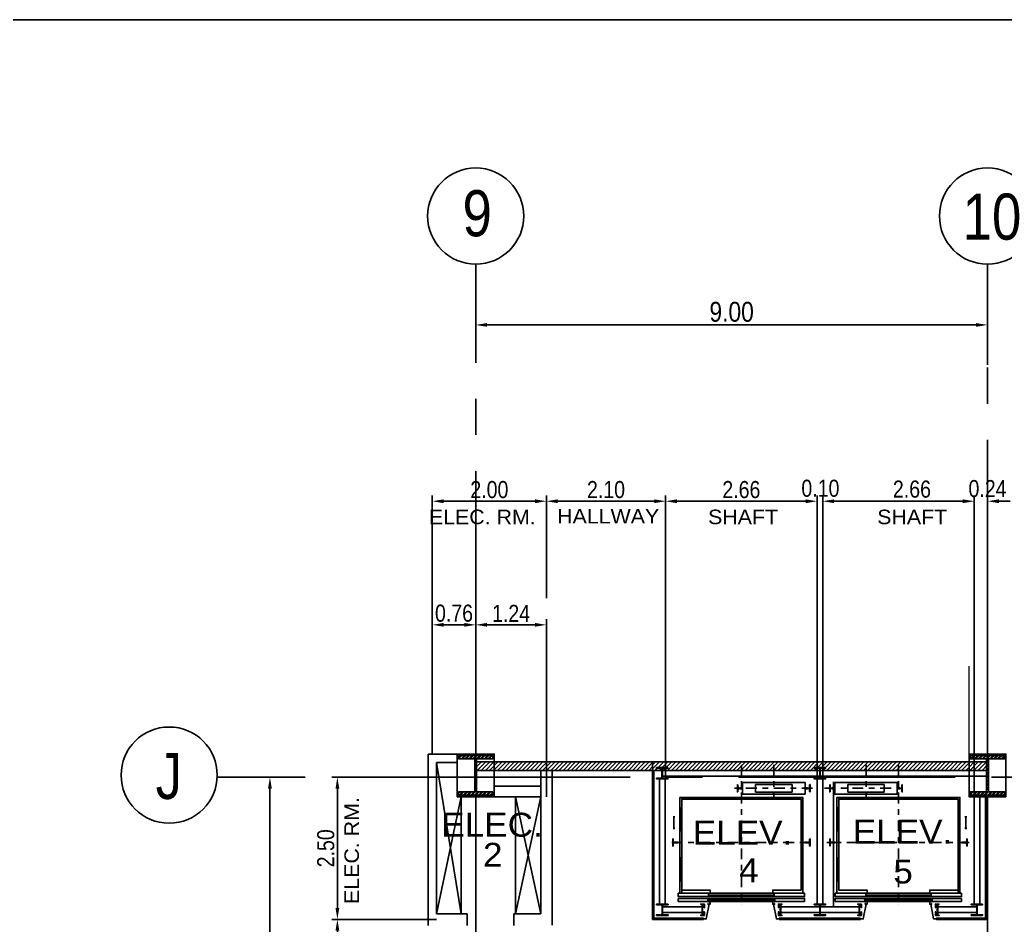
# Model space of a CAD drawing. Header units: millimetres. Extents: x 2148 to 2681, y 758 to 986.
# Drawn here: x 2404.79 to 2422.13, y 891.92 to 907.84 of the extents above; entities that cross this region are included whole.
import ezdxf

# ---------------------------------------------------------------- set-up
doc = ezdxf.new("R2010")
doc.units = ezdxf.units.MM
for name, pattern in [('ACAD_ISO02W100', [15, 12, -3]), ('CENTER2', [28.575, 19.05, -3.175, 3.175, -3.175]), ('PHANTOMX2', [5, 2.5, -0.5, 0.5, -0.5, 0.5, -0.5])]:
    doc.linetypes.add(name, pattern=pattern)
for name, color, linetype in [('A-Hatch', 253, 'Continuous'), ('A-Wall', 4, 'Continuous'), ('ar elev', 2, 'Continuous'), ('at_Entity', 7, 'Continuous'), ('cladding', 2, 'Continuous'), ('COL-EX', 2, 'Continuous'), ('DIM', 20, 'Continuous'), ('ELAYOUT', 4, 'Continuous'), ('FIXTURE', 1, 'Continuous'), ('grid', 241, 'PHANTOMX2'), ('HATCH', 8, 'Continuous'), ('S_GRID LINES', 252, 'Continuous'), ('TEXT', 6, 'Continuous'), ('wall', 4, 'Continuous')]:
    doc.layers.add(name, color=color, linetype=linetype)
doc.styles.add('ARIALNW', font='ARIALN.TTF')
doc.styles.add('MMTX$0$ESMX$0$X-OPTA1D', font='x-opta1d')
doc.dimstyles.new('DIM 100', dxfattribs={"dimtxt": 0.2, "dimasz": 0.2, "dimexe": 0.1, "dimexo": 0, "dimgap": 0.05, "dimtad": 1, "dimzin": 0, "dimdsep": 46, "dimtxsty": 'ARIALNW', "dimcen": 0.09, "dimclrd": 6, "dimclre": 6, "dimclrt": 13, "dimadec": 0, "dimazin": 0, "dimtfac": 1, "dimtofl": 0, "dimtmove": 2, "dimatfit": 3, "dimfxl": 1, "dimtolj": 1, "dimtzin": 0, "dimarcsym": 0})
pattern_1 = [(45, (122.653275, 3e-13), (-0.03367596045, 0.03367596045), []), (45, (122.675726, 3e-13), (-0.03367596045, 0.03367596045), [])]
pattern_2 = [(45, (-2240.084106, -1026.385114), (-0.0359210245, 0.0359210245), [])]

# ---------------------------------------------------------------- blocks, each defined once
blk = doc.blocks.new('A$C1DB67A09')
at = {"layer": 'wall', "color": 16, "linetype": 'ByBlock', "ltscale": 1.5, "elevation": 0}
blk.add_lwpolyline([(9.492, -81.28), (106.692, -81.28), (106.692, -9.48), (9.492, -9.48)], close=True, dxfattribs=at)
blk = doc.blocks.new('*D2530')
at = {"layer": 'Defpoints', "color": 0, "linetype": 'ByBlock', "ltscale": 0.5, "transparency": 16777216}
for p in [(2421.814, 902.473), (2412.814, 902.148), (2421.814, 901.773)]:
    blk.add_point(p, dxfattribs=at)
at = {"layer": 'ELAYOUT', "color": 6, "linetype": 'ByBlock', "lineweight": -2, "ltscale": 0.5, "transparency": 16777216}
for p, q in [((2412.814, 902.148), (2412.814, 902.573)), ((2413.014, 902.473), (2421.614, 902.473)), ((2421.814, 901.773), (2421.814, 902.573))]:
    blk.add_line(p, q, dxfattribs=at)
at = {"layer": 'ELAYOUT', "color": 6, "linetype": 'ByBlock', "ltscale": 0.5, "transparency": 16777216}
for points in [[(2413.014, 902.506), (2413.014, 902.44), (2412.814, 902.473)], [(2421.614, 902.506), (2421.614, 902.44), (2421.814, 902.473)]]:
    blk.add_solid(points, dxfattribs=at)
at = {"layer": 'ELAYOUT', "color": 13, "linetype": 'ByBlock', "ltscale": 0.5, "transparency": 16777216, "insert": (2417.314, 902.702), "char_height": 0.35, "attachment_point": 5, "style": 'ARIALNW'}
blk.add_mtext('\\A1;9.00', dxfattribs=at)
blk = doc.blocks.new('*D2531')
at = {"layer": 'Defpoints', "color": 0, "transparency": 16777216}
for p in [(2412.05, 897.201), (2412.05, 894.929, 0), (2412.814, 894.929)]:
    blk.add_point(p, dxfattribs=at)
at = {"layer": 'FIXTURE', "color": 6, "lineweight": -2, "transparency": 16777216}
for p, q in [((2412.05, 894.929), (2412.05, 897.301)), ((2412.814, 894.929), (2412.814, 897.301)), ((2412.614, 897.201), (2412.25, 897.201))]:
    blk.add_line(p, q, dxfattribs=at)
at = {"layer": 'FIXTURE', "color": 6, "transparency": 16777216}
for points in [[(2412.25, 897.234), (2412.25, 897.168), (2412.05, 897.201)], [(2412.614, 897.234), (2412.614, 897.168), (2412.814, 897.201)]]:
    blk.add_solid(points, dxfattribs=at)
at = {"layer": 'FIXTURE', "color": 13, "transparency": 16777216, "insert": (2412.432, 897.404), "char_height": 0.3, "attachment_point": 5, "style": 'ARIALNW'}
blk.add_mtext('\\A1;0.76', dxfattribs=at)
blk = doc.blocks.new('*D2532')
at = {"layer": 'Defpoints', "color": 0, "transparency": 16777216}
for p in [(2412.814, 897.201), (2412.814, 896.132, 0), (2414.057, 894.179, 0)]:
    blk.add_point(p, dxfattribs=at)
at = {"layer": 'FIXTURE', "color": 6, "lineweight": -2, "transparency": 16777216}
for p, q in [((2412.814, 896.132), (2412.814, 897.301)), ((2414.057, 894.179), (2414.057, 897.301)), ((2413.857, 897.201), (2413.014, 897.201))]:
    blk.add_line(p, q, dxfattribs=at)
at = {"layer": 'FIXTURE', "color": 6, "transparency": 16777216}
for points in [[(2413.014, 897.234), (2413.014, 897.168), (2412.814, 897.201)], [(2413.857, 897.234), (2413.857, 897.168), (2414.057, 897.201)]]:
    blk.add_solid(points, dxfattribs=at)
at = {"layer": 'FIXTURE', "color": 13, "transparency": 16777216, "insert": (2413.435, 897.402), "char_height": 0.3, "attachment_point": 5, "style": 'ARIALNW'}
blk.add_mtext('\\A1;1.24', dxfattribs=at)
blk = doc.blocks.new('*D2533')
at = {"layer": 'Defpoints', "color": 0, "transparency": 16777216}
for p in [(2411.859, 894.522, 0), (2410.381, 892.023), (2412.125, 892.023)]:
    blk.add_point(p, dxfattribs=at)
at = {"layer": 'FIXTURE', "color": 6, "lineweight": -2, "transparency": 16777216}
for p, q in [((2411.859, 894.522), (2410.281, 894.522)), ((2410.381, 894.322), (2410.381, 892.223)), ((2412.125, 892.023), (2410.281, 892.023))]:
    blk.add_line(p, q, dxfattribs=at)
at = {"layer": 'FIXTURE', "color": 6, "transparency": 16777216}
for points in [[(2410.348, 894.322), (2410.415, 894.322), (2410.381, 894.522)], [(2410.348, 892.223), (2410.415, 892.223), (2410.381, 892.023)]]:
    blk.add_solid(points, dxfattribs=at)
at = {"layer": 'FIXTURE', "color": 13, "transparency": 16777216, "insert": (2410.178, 893.272), "char_height": 0.3, "attachment_point": 5, "rotation": 90, "style": 'ARIALNW'}
blk.add_mtext('\\A1;2.50', dxfattribs=at)
blk = doc.blocks.new('*D2536')
at = {"layer": 'Defpoints', "color": 0, "transparency": 16777216}
for p in [(2418.817, 899.374), (2416.153, 894.504, 0), (2418.817, 894.327, 0)]:
    blk.add_point(p, dxfattribs=at)
at = {"layer": 'FIXTURE', "color": 6, "lineweight": -2, "transparency": 16777216}
for p, q in [((2416.153, 894.504), (2416.153, 899.474)), ((2416.353, 899.374), (2418.617, 899.374)), ((2418.817, 894.327), (2418.817, 899.474))]:
    blk.add_line(p, q, dxfattribs=at)
at = {"layer": 'FIXTURE', "color": 6, "transparency": 16777216}
for points in [[(2416.353, 899.407), (2416.353, 899.34), (2416.153, 899.374)], [(2418.617, 899.407), (2418.617, 899.34), (2418.817, 899.374)]]:
    blk.add_solid(points, dxfattribs=at)
at = {"layer": 'FIXTURE', "color": 13, "transparency": 16777216, "insert": (2417.485, 899.577), "char_height": 0.3, "attachment_point": 5, "style": 'ARIALNW'}
blk.add_mtext('\\A1;2.66', dxfattribs=at)
blk = doc.blocks.new('*D2537')
at = {"layer": 'Defpoints', "color": 0, "transparency": 16777216}
for p in [(2418.917, 899.374), (2418.817, 894.327), (2418.917, 894.327, 0)]:
    blk.add_point(p, dxfattribs=at)
at = {"layer": 'FIXTURE', "color": 6, "lineweight": -2, "transparency": 16777216}
for p, q in [((2418.617, 899.374), (2418.417, 899.374)), ((2418.817, 894.327), (2418.817, 899.474)), ((2418.917, 894.327), (2418.917, 899.474)), ((2419.117, 899.374), (2419.317, 899.374))]:
    blk.add_line(p, q, dxfattribs=at)
at = {"layer": 'FIXTURE', "color": 6, "transparency": 16777216}
for points in [[(2418.617, 899.407), (2418.617, 899.34), (2418.817, 899.374)], [(2419.117, 899.407), (2419.117, 899.34), (2418.917, 899.374)]]:
    blk.add_solid(points, dxfattribs=at)
at = {"layer": 'FIXTURE', "color": 13, "transparency": 16777216, "insert": (2418.875, 899.6), "char_height": 0.3, "attachment_point": 5, "style": 'ARIALNW'}
blk.add_mtext('\\A1;0.10', dxfattribs=at)
blk = doc.blocks.new('*D2538')
at = {"layer": 'Defpoints', "color": 0, "transparency": 16777216}
for p in [(2421.579, 899.374), (2418.917, 894.433), (2421.579, 893.809, 0)]:
    blk.add_point(p, dxfattribs=at)
at = {"layer": 'FIXTURE', "color": 6, "lineweight": -2, "transparency": 16777216}
for p, q in [((2418.917, 894.433), (2418.917, 899.474)), ((2419.117, 899.374), (2421.379, 899.374)), ((2421.579, 893.809), (2421.579, 899.474))]:
    blk.add_line(p, q, dxfattribs=at)
at = {"layer": 'FIXTURE', "color": 6, "transparency": 16777216}
for points in [[(2419.117, 899.407), (2419.117, 899.34), (2418.917, 899.374)], [(2421.379, 899.407), (2421.379, 899.34), (2421.579, 899.374)]]:
    blk.add_solid(points, dxfattribs=at)
at = {"layer": 'FIXTURE', "color": 13, "transparency": 16777216, "insert": (2420.485, 899.585), "char_height": 0.3, "attachment_point": 5, "style": 'ARIALNW'}
blk.add_mtext('\\A1;2.66', dxfattribs=at)
blk = doc.blocks.new('*D2539')
at = {"layer": 'Defpoints', "color": 0, "transparency": 16777216}
for p in [(2421.579, 899.374), (2421.814, 894.929, 0), (2421.579, 893.809, 0)]:
    blk.add_point(p, dxfattribs=at)
at = {"layer": 'FIXTURE', "color": 6, "lineweight": -2, "transparency": 16777216}
for p, q in [((2421.379, 899.374), (2421.179, 899.374)), ((2421.579, 893.809), (2421.579, 899.474)), ((2421.814, 894.929), (2421.814, 899.474)), ((2422.014, 899.374), (2422.214, 899.374))]:
    blk.add_line(p, q, dxfattribs=at)
at = {"layer": 'FIXTURE', "color": 6, "transparency": 16777216}
for points in [[(2421.379, 899.407), (2421.379, 899.34), (2421.579, 899.374)], [(2422.014, 899.407), (2422.014, 899.34), (2421.814, 899.374)]]:
    blk.add_solid(points, dxfattribs=at)
at = {"layer": 'FIXTURE', "color": 13, "transparency": 16777216, "insert": (2421.814, 899.594), "char_height": 0.3, "attachment_point": 5, "style": 'ARIALNW'}
blk.add_mtext('\\A1;0.24', dxfattribs=at)
blk = doc.blocks.new('*D2541')
at = {"layer": 'Defpoints', "color": 0, "transparency": 16777216}
for p in [(2408.651, 894.522, 0), (2409.076, 884.021, 0), (2409.195, 884.021)]:
    blk.add_point(p, dxfattribs=at)
at = {"layer": 'FIXTURE', "color": 6, "lineweight": -2, "transparency": 16777216}
for p, q in [((2408.651, 894.522), (2409.295, 894.522)), ((2409.195, 894.322), (2409.195, 884.221)), ((2409.076, 884.021), (2409.295, 884.021))]:
    blk.add_line(p, q, dxfattribs=at)
at = {"layer": 'FIXTURE', "color": 6, "transparency": 16777216}
for points in [[(2409.161, 894.322), (2409.228, 894.322), (2409.195, 894.522)], [(2409.161, 884.221), (2409.228, 884.221), (2409.195, 884.021)]]:
    blk.add_solid(points, dxfattribs=at)
at = {"layer": 'FIXTURE', "color": 13, "transparency": 16777216, "insert": (2408.991, 889.271), "char_height": 0.3, "attachment_point": 5, "rotation": 90, "style": 'ARIALNW'}
blk.add_mtext('\\A1;10.50', dxfattribs=at)
blk = doc.blocks.new('*D2544')
at = {"layer": 'Defpoints', "color": 0, "transparency": 16777216}
for p in [(2410.381, 892.023), (2410.941, 892.023), (2410.941, 888.774)]:
    blk.add_point(p, dxfattribs=at)
at = {"layer": 'FIXTURE', "color": 6, "lineweight": -2, "transparency": 16777216}
for p, q in [((2410.941, 892.023), (2410.281, 892.023)), ((2410.381, 888.974), (2410.381, 891.823)), ((2410.941, 888.774), (2410.281, 888.774))]:
    blk.add_line(p, q, dxfattribs=at)
at = {"layer": 'FIXTURE', "color": 6, "transparency": 16777216}
for points in [[(2410.348, 891.823), (2410.415, 891.823), (2410.381, 892.023)], [(2410.348, 888.974), (2410.415, 888.974), (2410.381, 888.774)]]:
    blk.add_solid(points, dxfattribs=at)
at = {"layer": 'FIXTURE', "color": 13, "transparency": 16777216, "insert": (2410.178, 890.398), "char_height": 0.3, "attachment_point": 5, "rotation": 90, "style": 'ARIALNW'}
blk.add_mtext('\\A1;3.25', dxfattribs=at)
blk = doc.blocks.new('*D2551')
at = {"layer": 'Defpoints', "color": 0, "transparency": 16777216}
for p in [(2412.05, 899.374), (2414.057, 898.776), (2412.05, 896.924, 0)]:
    blk.add_point(p, dxfattribs=at)
at = {"layer": 'FIXTURE', "color": 6, "lineweight": -2, "transparency": 16777216}
for p, q in [((2412.05, 896.924), (2412.05, 899.474)), ((2413.857, 899.374), (2412.25, 899.374)), ((2414.057, 898.776), (2414.057, 899.474))]:
    blk.add_line(p, q, dxfattribs=at)
at = {"layer": 'FIXTURE', "color": 6, "transparency": 16777216}
for points in [[(2412.25, 899.407), (2412.25, 899.34), (2412.05, 899.374)], [(2413.857, 899.407), (2413.857, 899.34), (2414.057, 899.374)]]:
    blk.add_solid(points, dxfattribs=at)
at = {"layer": 'FIXTURE', "color": 13, "transparency": 16777216, "insert": (2413.054, 899.577), "char_height": 0.3, "attachment_point": 5, "style": 'ARIALNW'}
blk.add_mtext('\\A1;2.00', dxfattribs=at)
blk = doc.blocks.new('*D2590')
at = {"layer": 'Defpoints', "color": 0, "transparency": 16777216}
for p in [(2416.153, 899.374), (2414.057, 897.672), (2416.153, 897.525)]:
    blk.add_point(p, dxfattribs=at)
at = {"layer": 'FIXTURE', "color": 6, "lineweight": -2, "transparency": 16777216}
for p, q in [((2414.057, 897.672), (2414.057, 899.474)), ((2414.257, 899.374), (2415.953, 899.374)), ((2416.153, 897.525), (2416.153, 899.474))]:
    blk.add_line(p, q, dxfattribs=at)
at = {"layer": 'FIXTURE', "color": 6, "transparency": 16777216}
for points in [[(2414.257, 899.407), (2414.257, 899.34), (2414.057, 899.374)], [(2415.953, 899.407), (2415.953, 899.34), (2416.153, 899.374)]]:
    blk.add_solid(points, dxfattribs=at)
at = {"layer": 'FIXTURE', "color": 13, "transparency": 16777216, "insert": (2415.105, 899.577), "char_height": 0.3, "attachment_point": 5, "style": 'ARIALNW'}
blk.add_mtext('\\A1;2.10', dxfattribs=at)

msp = doc.modelspace()

# ---------------------------------------------------------------- hatches: boundary and pattern name
at = {"layer": 'A-Hatch'}
h = msp.add_hatch(dxfattribs=at)
h.set_pattern_fill('ANSI32', color=256, scale=0.005, style=0)
h.set_pattern_definition(pattern_1)
h.paths.add_polyline_path([(2412.8288363, 894.843508), (2413.1138363, 894.843508), (2413.1138363, 894.903508), (2412.5138363, 894.903508), (2412.5138363, 894.843508), (2412.7988363, 894.843508), (2412.7988363, 894.263508), (2412.5138363, 894.263508), (2412.5138363, 894.203508), (2413.1138363, 894.203508), (2413.1138363, 894.263508), (2412.8288363, 894.263508)])
h = msp.add_hatch(dxfattribs=at)
h.set_pattern_fill('ANSI32', color=256, scale=0.005, style=0)
h.set_pattern_definition(pattern_1)
h.paths.add_polyline_path([(2421.8288363, 894.843508), (2422.1138363, 894.843508), (2422.1138363, 894.903508), (2421.5138363, 894.903508), (2421.5138363, 894.843508), (2421.7988363, 894.843508), (2421.7988363, 894.263508), (2421.5138363, 894.263508), (2421.5138363, 894.203508), (2422.1138363, 894.203508), (2422.1138363, 894.263508), (2421.8288363, 894.263508)])
at = {"layer": 'HATCH'}
h = msp.add_hatch(dxfattribs=at)
h.set_pattern_fill('ANSI31', color=256, scale=0.016, style=0)
h.set_pattern_definition([(45, (-4.85369, 3e-13), (-0.0359210245, 0.0359210245), [])])
h.paths.add_polyline_path([(2413.1388363, 894.7922958), (2413.1388363, 894.6422958), (2415.924196, 894.6422958), (2415.924196, 894.7922958)])
h.paths.add_polyline_path([(2412.8288363, 894.7922958), (2412.8288363, 894.6422958), (2413.1388363, 894.6422958), (2413.1388363, 894.7922958)])
h = msp.add_hatch(dxfattribs=at)
h.set_pattern_fill('ANSI31', color=256, scale=0.016, style=0)
h.set_pattern_definition(pattern_2)
h.paths.add_polyline_path([(2415.934196, 894.7922958), (2415.934196, 894.6422958), (2416.0947914, 894.6422958), (2416.0994689, 894.6516508), (2416.0994689, 894.6672425), (2416.0979097, 894.6734793), (2416.0932321, 894.6781568), (2416.0869954, 894.679716), (2416.004359, 894.679716), (2416.004359, 894.6921894), (2416.2039338, 894.6921894), (2416.2039338, 894.679716), (2416.1212974, 894.679716), (2416.1150606, 894.6781568), (2416.1103831, 894.6734793), (2416.1072648, 894.6672425), (2416.1072648, 894.6422958), (2418.8623323, 894.6422958), (2418.8623323, 894.6672426), (2418.8607732, 894.6734793), (2418.8560956, 894.6781568), (2418.8498589, 894.679716), (2418.7656633, 894.679716), (2418.7656633, 894.6921894), (2418.9667973, 894.6921894), (2418.9667973, 894.679716), (2418.8841608, 894.679716), (2418.8763649, 894.6781568), (2418.8716874, 894.6734793), (2418.8701282, 894.6672426), (2418.8701282, 894.6422958), (2421.4888363, 894.6422958), (2421.4888363, 894.7922958)])
h = msp.add_hatch(dxfattribs=at)
h.set_pattern_fill('ANSI31', color=256, scale=0.016, style=0)
h.set_pattern_definition(pattern_2)
h.paths.add_polyline_path([(2421.4888363, 894.7922958), (2421.7988674, 894.7922958), (2421.7988674, 894.6422958), (2421.4888363, 894.6422958)])

# ---------------------------------------------------------------- linework, layer by layer
at = {"ltscale": 0.05}
msp.add_line((2419.1067552, 894.4415258, 0), (2419.1067553, 892.247214, 0), dxfattribs=at)
for p, q in [((2412.5604411, 892.1210246, 0), (2412.5604411, 894.178508, 0)), ((2413.5127653, 892.1210246, 0), (2413.5127653, 894.178508, 0))]:
    msp.add_line(p, q)
for centre in [(2412.8138363, 904.3871293, 0), (2421.8138363, 904.3871293, 0), (2407.4230789, 894.5593508, 0)]:
    msp.add_circle(centre, 0.8452448)
at = {"layer": 'A-Hatch'}
msp.add_line((2415.924196, 894.6422958, 0), (2415.924196, 894.7922958, 0), dxfattribs=at)
at = {"layer": 'A-Wall', "ltscale": 10}
for p, q in [((2411.9754267, 891.9145249, 0), (2411.9754267, 894.928508, 0)), ((2412.4837603, 894.928508, 0), (2411.9754267, 894.928508, 0)), ((2412.4888363, 894.928508, 0), (2412.451558, 894.928508, 0)), ((2412.1254267, 892.1210246, 0), (2412.1254267, 894.778508, 0)), ((2412.4837603, 894.778508, 0), (2412.1254267, 894.778508, 0)), ((2413.9571332, 894.6422958, 0), (2413.9571332, 892.1232994, 0)), ((2413.9571332, 894.6422958, 0), (2413.9571332, 892.1232994, 0)), ((2413.9571332, 894.6422958, 0), (2413.9571332, 892.1232994, 0)), ((2413.9571332, 894.6422958, 0), (2413.9571332, 892.1232994, 0)), ((2414.1571332, 894.6422958, 0), (2414.1571332, 891.9232994, 0)), ((2414.1571332, 894.6422958, 0), (2414.1571332, 891.9232994, 0)), ((2413.1337603, 894.362962, 0), (2413.9571332, 894.362962, 0)), ((2413.9571332, 894.178508, 0), (2413.1337603, 894.178508, 0)), ((2412.6606222, 892.1210246, 0), (2412.1254267, 892.1210246, 0)), ((2412.6606222, 892.1210246, 0), (2412.6606222, 891.9145249, 0)), ((2413.9571332, 892.1210246, 0), (2413.4856677, 892.1210246, 0)), ((2413.4856677, 892.1210246, 0), (2413.4856677, 891.9145249, 0))]:
    msp.add_line(p, q, dxfattribs=at)
at = {"layer": 'ar elev', "color": 8, "linetype": 'CENTER2', "ltscale": 0.01}
for p, q in [((2417.4855781, 894.7420831, 0), (2417.4855782, 892.2879369, 0)), ((2418.0562373, 894.7420831, 0), (2418.0562373, 894.171424, 0)), ((2419.6777824, 894.7420831, 0), (2419.6777824, 894.171424, 0)), ((2420.2468824, 894.7420831, 0), (2420.2468825, 892.2879369, 0)), ((2418.7374068, 894.3273418, 0), (2417.3230372, 894.3273418, 0)), ((2418.9466619, 894.3273418, 0), (2420.376579, 894.3273418, 0)), ((2416.2600642, 893.374684, 0), (2418.7110921, 893.374684, 0)), ((2421.4929868, 893.374684, 0), (2418.9870666, 893.374684, 0))]:
    msp.add_line(p, q, dxfattribs=at)
at = {"layer": 'ar elev', "color": 8}
for p, q in [((2416.3161946, 893.8237272, 0), (2416.2850111, 893.8237272, 0)), ((2416.3006028, 893.8284048, 0), (2416.2974845, 893.8268456, 0)), ((2416.2974845, 893.8268456, 0), (2416.2974845, 893.8206089, 0)), ((2416.2974845, 893.8206089, 0), (2416.3037212, 893.8206089, 0)), ((2416.3006028, 893.839319, 0), (2416.3006028, 893.6085607, 0)), ((2416.3037212, 893.8268456, 0), (2416.3006028, 893.8284048, 0)), ((2416.3052804, 893.8237272, 0), (2416.3037212, 893.8268456, 0)), ((2416.3037212, 893.8206089, 0), (2416.3052804, 893.8237272, 0)), ((2421.4474495, 893.8237273, 0), (2421.4178251, 893.8237273, 0)), ((2421.4318577, 893.8284048, 0), (2421.4287394, 893.8268457, 0)), ((2421.4287394, 893.8268457, 0), (2421.4287394, 893.8206089, 0)), ((2421.4287394, 893.8206089, 0), (2421.4349761, 893.8206089, 0)), ((2421.4318577, 893.8393191, 0), (2421.4318577, 893.6085607, 0)), ((2421.4349761, 893.8268457, 0), (2421.4318577, 893.8284048, 0)), ((2421.4365353, 893.8237273, 0), (2421.4349761, 893.8268457, 0)), ((2421.4349761, 893.8206089, 0), (2421.4365353, 893.8237273, 0)), ((2416.3161946, 893.6241524, 0), (2416.2850111, 893.6241524, 0)), ((2416.3006028, 893.62883, 0), (2416.2974845, 893.6272708, 0)), ((2416.2974845, 893.6272708, 0), (2416.2974845, 893.6210341, 0)), ((2416.2974845, 893.6210341, 0), (2416.3006028, 893.6194749, 0)), ((2416.3037212, 893.6272708, 0), (2416.3006028, 893.62883, 0)), ((2416.3006028, 893.6194749, 0), (2416.3037212, 893.6210341, 0)), ((2416.3052804, 893.6241524, 0), (2416.3037212, 893.6272708, 0)), ((2416.3037212, 893.6210341, 0), (2416.3052804, 893.6241524, 0)), ((2421.4474495, 893.6241525, 0), (2421.4178251, 893.6241525, 0)), ((2421.4318577, 893.62883, 0), (2421.4287394, 893.6272709, 0)), ((2421.4287394, 893.6272709, 0), (2421.4287394, 893.6210342, 0)), ((2421.4287394, 893.6210342, 0), (2421.4318577, 893.619475, 0)), ((2421.4349761, 893.6272709, 0), (2421.4318577, 893.62883, 0)), ((2421.4318577, 893.619475, 0), (2421.4349761, 893.6210342, 0)), ((2421.4365353, 893.6241525, 0), (2421.4349761, 893.6272709, 0)), ((2421.4349761, 893.6210342, 0), (2421.4365353, 893.6241525, 0))]:
    msp.add_line(p, q, dxfattribs=at)
at = {"layer": 'ar elev', "elevation": 0}
for points in [[(2416.1939338, 894.6921894), (2415.994359, 894.6921894), (2415.994359, 894.679716), (2416.0769954, 894.679716), (2416.0832321, 894.6781568), (2416.0879097, 894.6734793), (2416.0894689, 894.6672425), (2416.0894689, 894.5175615), (2416.0879097, 894.5113247), (2416.0832322, 894.505088), (2416.0769954, 894.5035288), (2415.994359, 894.5035288), (2415.994359, 894.4926146), (2416.1939338, 894.4926146), (2416.1939338, 894.5035288), (2416.1112974, 894.5035288), (2416.1050606, 894.505088), (2416.1003831, 894.5113247), (2416.0972648, 894.5175615), (2416.0972648, 894.6672425), (2416.1003831, 894.6734793), (2416.1050606, 894.6781568), (2416.1112974, 894.679716), (2416.1939338, 894.679716)], [(2418.8841608, 894.679716), (2418.9667973, 894.679716), (2418.9667973, 894.6921894), (2418.7656633, 894.6921894), (2418.7656633, 894.679716), (2418.8498589, 894.679716), (2418.8560956, 894.6781568), (2418.8607732, 894.6734793), (2418.8623323, 894.6672426), (2418.8623323, 894.5175615), (2418.8607732, 894.5113248), (2418.8560956, 894.5050881), (2418.8498589, 894.5035289), (2418.7656633, 894.5035289), (2418.7656633, 894.4926146), (2418.9667973, 894.4926146), (2418.9667973, 894.5035289), (2418.8841608, 894.5035289), (2418.8763649, 894.5050881), (2418.8716874, 894.5113248), (2418.8701282, 894.5175615), (2418.8701282, 894.6672426), (2418.8716874, 894.6734793), (2418.8763649, 894.6781568)], [(2418.8716874, 894.5113248), (2418.8701282, 894.5175615), (2418.8701282, 894.6672426), (2418.8716874, 894.6734793), (2418.8763649, 894.6781568), (2418.8841608, 894.679716), (2418.9667973, 894.679716), (2418.9667973, 894.6921894), (2418.7656633, 894.6921894), (2418.7656633, 894.679716), (2418.8498589, 894.679716), (2418.8560956, 894.6781568), (2418.8607732, 894.6734793), (2418.8623323, 894.6672426), (2418.8623323, 894.5175615), (2418.8607732, 894.5113248), (2418.8560956, 894.5050881), (2418.8498589, 894.5035289), (2418.7656633, 894.5035289), (2418.7656633, 894.4926146), (2418.9667973, 894.4926146), (2418.9667973, 894.5035289), (2418.8841608, 894.5035289), (2418.8763649, 894.5050881)], [(2417.5058474, 894.4318067), (2418.605068, 894.4318067), (2418.605068, 894.2228768), (2417.5058474, 894.2228768)], [(2419.1273926, 894.4318067), (2420.2266131, 894.4318067), (2420.2266131, 894.2228769), (2419.1273926, 894.2228769)], [(2418.3493628, 894.1667464), (2418.3555995, 894.1667464), (2418.3555995, 894.1667464), (2418.3493628, 894.1667464)], [(2419.3830978, 894.1667464), (2419.3768611, 894.1667464), (2419.3768611, 894.1667464), (2419.3830978, 894.1667464)], [(2416.4050678, 893.5789363), (2416.4362513, 893.5789363), (2416.4362513, 893.103387), (2416.4050678, 893.103387)], [(2418.5660885, 893.5789363), (2418.534905, 893.5789363), (2418.534905, 893.103387), (2418.5660885, 893.103387)], [(2419.1663721, 893.5789363), (2419.1975556, 893.5789363), (2419.1975556, 893.103387), (2419.1663721, 893.103387)], [(2421.3273928, 893.5789363), (2421.2962093, 893.5789363), (2421.2962093, 893.103387), (2421.3273928, 893.103387)], [(2416.4362513, 892.701119), (2416.4050678, 892.701119), (2416.4050678, 892.4828341), (2416.4362513, 892.4828341)], [(2421.2962093, 892.701119), (2421.3273928, 892.701119), (2421.3273928, 892.4828341), (2421.2962093, 892.4828341)], [(2416.3754434, 892.4828341), (2418.5957129, 892.4828342), (2418.5957129, 892.4220262), (2416.3754434, 892.4220262)], [(2416.4362513, 892.5374054), (2416.9351883, 892.5374054), (2416.9351883, 892.4828341), (2416.4362513, 892.4828341)], [(2416.9102415, 892.4781566), (2418.0609149, 892.4781566), (2418.0609149, 892.4438547), (2416.9102415, 892.4438547)], [(2421.3570172, 892.4828341), (2419.1367477, 892.4828342), (2419.1367477, 892.4220262), (2421.3570172, 892.4220262)], [(2420.8222191, 892.4781566), (2419.6715458, 892.4781566), (2419.6715458, 892.4438547), (2420.8222191, 892.4438547)], [(2421.2962093, 892.5374054), (2420.7972723, 892.5374054), (2420.7972723, 892.4828341), (2421.2962093, 892.4828341)], [(2416.195493, 892.2926144), (2415.994359, 892.2926144), (2415.994359, 892.280141), (2416.0769955, 892.280141), (2416.0847914, 892.2785818), (2416.0894689, 892.2739043), (2416.0910281, 892.2676676), (2416.0910281, 892.1179865), (2416.0894689, 892.1101906), (2416.0847914, 892.105513), (2416.0769955, 892.1039539), (2415.994359, 892.1039539), (2415.994359, 892.0930396), (2416.195493, 892.0930396), (2416.195493, 892.1039539), (2416.1112974, 892.1039539), (2416.1050607, 892.105513), (2416.1003831, 892.1101906), (2416.098824, 892.1179865), (2416.098824, 892.2676676), (2416.1003831, 892.2739043), (2416.1050607, 892.2785818), (2416.1112974, 892.280141), (2416.195493, 892.280141)], [(2416.8354009, 892.2926144), (2416.7699154, 892.2926144), (2416.7699154, 892.2910552), (2416.7714746, 892.2879369), (2416.774593, 892.2863777), (2416.8213683, 892.2863777), (2416.827605, 892.2832593), (2416.8291642, 892.2785818), (2416.8291642, 892.2318065), (2416.8307234, 892.2286881), (2416.8338417, 892.2271289), (2416.8354009, 892.2271289)], [(2416.8026582, 892.2863777), (2416.7933031, 892.2863777), (2416.7933031, 892.0977172), (2416.8026582, 892.0977172)], [(2416.8946497, 892.3736917), (2418.0749475, 892.3736917), (2418.0749475, 892.3409489), (2416.8946497, 892.3409489)], [(2416.9320701, 892.3378306), (2416.9040049, 892.3378306), (2416.9008866, 892.3362714), (2416.9008866, 892.3347122), (2416.9008866, 892.3269163), (2416.9024457, 892.3269163), (2416.9024457, 892.3347122), (2416.9336293, 892.3347122), (2416.9336293, 892.2894961), (2416.9024457, 892.2894961), (2416.9024457, 892.2972919), (2416.9008866, 892.2972919), (2416.9008866, 892.2910552), (2416.9008866, 892.2879369), (2416.9040049, 892.2879369), (2416.9320701, 892.2879369), (2416.9351885, 892.2879369), (2416.9351885, 892.2910552), (2416.9351885, 892.3347122), (2416.9351885, 892.3362714)], [(2418.0702701, 892.3362714), (2418.0671517, 892.3378306), (2418.0390865, 892.3378306), (2418.0359682, 892.3362714), (2418.0359682, 892.3347122), (2418.0359682, 892.2910552), (2418.0359682, 892.2879369), (2418.0390865, 892.2879369), (2418.0671517, 892.2879369), (2418.0702701, 892.2879369), (2418.0702701, 892.297292), (2418.0687109, 892.297292), (2418.0687109, 892.2894961), (2418.0375273, 892.2894961), (2418.0375273, 892.3347122), (2418.0687109, 892.3347122), (2418.0687109, 892.3269163), (2418.0702701, 892.3269163)], [(2418.2012409, 892.2910552), (2418.2012409, 892.2926144), (2418.1357554, 892.2926144), (2418.1357554, 892.2271289), (2418.1373146, 892.2271289), (2418.1404329, 892.2286881), (2418.1419921, 892.2318065), (2418.1419921, 892.2785818), (2418.1435513, 892.2832594), (2418.149788, 892.2863777), (2418.1965633, 892.2863777), (2418.1996817, 892.2879369)], [(2418.1778532, 892.2863777), (2418.1684981, 892.2863777), (2418.1684981, 892.0977172), (2418.1778532, 892.0977172)], [(2418.8841609, 892.280141), (2418.9667973, 892.280141), (2418.9667973, 892.2926144), (2418.7656633, 892.2926144), (2418.7656633, 892.280141), (2418.8498589, 892.280141), (2418.8560957, 892.2785818), (2418.8607732, 892.2739043), (2418.8623324, 892.2676676), (2418.8623324, 892.1179865), (2418.8607732, 892.1101906), (2418.8560957, 892.1055131), (2418.8498589, 892.1039539), (2418.7656633, 892.1039539), (2418.7656633, 892.0930396), (2418.9667973, 892.0930397), (2418.9667973, 892.1039539), (2418.8841609, 892.1039539), (2418.876365, 892.1055131), (2418.8716874, 892.1101906), (2418.8701283, 892.1179865), (2418.8701283, 892.2676676), (2418.8716874, 892.2739043), (2418.876365, 892.2785818)], [(2419.5967052, 892.2926144), (2419.5327789, 892.2926144), (2419.5327789, 892.2910553), (2419.5327789, 892.2879369), (2419.5358973, 892.2863777), (2419.5826726, 892.2863777), (2419.5889093, 892.2832594), (2419.5920277, 892.2785818), (2419.5920277, 892.2318065), (2419.5920277, 892.2286881), (2419.595146, 892.227129), (2419.5967052, 892.227129)], [(2419.5639625, 892.2863777), (2419.5546074, 892.2863777), (2419.5546074, 892.0977172), (2419.5639625, 892.0977172)], [(2420.8378109, 892.3736917), (2419.6575132, 892.3736917), (2419.6575132, 892.3409489), (2420.8378109, 892.3409489)], [(2419.698052, 892.3347123), (2419.6949336, 892.3378306), (2419.6653092, 892.3378306), (2419.6621909, 892.3347123), (2419.6621909, 892.3269164), (2419.6653092, 892.3269164), (2419.6653092, 892.3347123), (2419.6949336, 892.3347123), (2419.6949336, 892.2894961), (2419.6653092, 892.2894961), (2419.6653092, 892.297292), (2419.6621909, 892.297292), (2419.6621909, 892.2910553), (2419.66375, 892.2879369), (2419.6653092, 892.2879369), (2419.6949336, 892.2879369), (2419.6964928, 892.2879369), (2419.698052, 892.2910553)], [(2420.8315744, 892.3362714), (2420.828456, 892.3378306), (2420.8003908, 892.3378306), (2420.7972725, 892.3362714), (2420.7972725, 892.3347123), (2420.7972725, 892.2910553), (2420.7972725, 892.2879369), (2420.8003908, 892.2879369), (2420.828456, 892.2879369), (2420.8315744, 892.2879369), (2420.8315744, 892.297292), (2420.8300152, 892.297292), (2420.8300152, 892.2894961), (2420.7988316, 892.2894961), (2420.7988316, 892.3347123), (2420.8300152, 892.3347123), (2420.8300152, 892.3269164), (2420.8315744, 892.3269164)], [(2420.9110923, 892.2863778), (2420.9578676, 892.2863778), (2420.960986, 892.2879369), (2420.9625452, 892.2910553), (2420.9625452, 892.2926145), (2420.8970597, 892.2926145), (2420.8970597, 892.227129), (2420.8986189, 892.227129), (2420.9017372, 892.2286882), (2420.9032964, 892.2318065), (2420.9032964, 892.2785819), (2420.9064148, 892.2832594)], [(2420.9391575, 892.2863778), (2420.9298024, 892.2863778), (2420.9298024, 892.0977172), (2420.9391575, 892.0977172)], [(2421.7281016, 892.2926145), (2421.5285268, 892.2926145), (2421.5285268, 892.280141), (2421.6111632, 892.280141), (2421.6173999, 892.2785819), (2421.6220775, 892.2739043), (2421.6236367, 892.2676676), (2421.6236367, 892.1179865), (2421.6220775, 892.1101906), (2421.6173999, 892.1055131), (2421.6111632, 892.1039539), (2421.5285268, 892.1039539), (2421.5285268, 892.0930397), (2421.7281016, 892.0930397), (2421.7281016, 892.1039539), (2421.6454652, 892.1039539), (2421.6392284, 892.1055131), (2421.6345509, 892.1101906), (2421.6314325, 892.1179865), (2421.6314325, 892.2676676), (2421.6345509, 892.2739043), (2421.6392284, 892.2785819), (2421.6454651, 892.280141), (2421.7281016, 892.2801411)], [(2416.8354009, 892.1569659), (2416.8307234, 892.1569659), (2416.8291642, 892.1538476), (2416.8291642, 892.1070722), (2416.827605, 892.1008355), (2416.8213683, 892.0977172), (2416.7714746, 892.0977172), (2416.7699154, 892.0945988), (2416.7699154, 892.0930396), (2416.8354009, 892.0930396)], [(2418.1435513, 892.1008355), (2418.1419921, 892.1070722), (2418.1419921, 892.1538476), (2418.1404329, 892.1569659), (2418.1373146, 892.1569659), (2418.1357554, 892.1569659), (2418.1357554, 892.0930396), (2418.2012409, 892.0930396), (2418.2012409, 892.0945988), (2418.1996817, 892.0977172), (2418.1965633, 892.0977172), (2418.149788, 892.0977172)], [(2419.5967052, 892.156966), (2419.5920277, 892.156966), (2419.5920277, 892.1070723), (2419.5889093, 892.1008355), (2419.5826726, 892.0977172), (2419.5327789, 892.0977172), (2419.5327789, 892.0930397), (2419.5967052, 892.0930397)], [(2420.9032964, 892.1070723), (2420.9032964, 892.1538476), (2420.9017372, 892.156966), (2420.8986189, 892.156966), (2420.8970597, 892.156966), (2420.8970597, 892.0930397), (2420.9625452, 892.0930397), (2420.9625452, 892.0945989), (2420.960986, 892.0977172), (2420.9578676, 892.0977172), (2420.9110923, 892.0977172), (2420.9064148, 892.1008356)], [(2418.1529065, 892.0431459), (2419.5795544, 892.0431459), (2419.5795544, 892.0228766), (2418.1529065, 892.0228766)]]:
    msp.add_lwpolyline(points, close=True, dxfattribs=at)
for points in [[(2415.924196, 894.6422958), (2415.924196, 892.0228766), (2416.81825, 892.0228766), (2416.81825, 892.0431459), (2415.9444653, 892.0431459), (2415.9444653, 894.6422958)], [(2416.6155568, 894.137122), (2416.6155568, 894.1667464), (2416.4050678, 894.1667464), (2416.4050678, 893.9812042), (2416.4362513, 893.9812042), (2416.4362513, 894.137122), (2416.6155568, 894.137122)], [(2418.3555995, 894.137122), (2418.3555995, 894.1667464), (2418.5660885, 894.1667464), (2418.5660885, 893.9812042), (2418.534905, 893.9812042), (2418.534905, 894.137122), (2418.3555995, 894.137122)], [(2419.3768611, 894.137122), (2419.3768611, 894.1667464), (2419.1663721, 894.1667464), (2419.1663721, 893.9812042), (2419.1975557, 893.9812042), (2419.1975557, 894.137122), (2419.3768611, 894.137122)], [(2421.7779953, 894.178508), (2421.7779953, 892.043146), (2420.9142107, 892.043146), (2420.9142107, 892.0228767), (2421.7982646, 892.0228767), (2421.7982646, 894.178508)], [(2421.1169038, 894.137122), (2421.1169038, 894.1667464), (2421.3273928, 894.1667464), (2421.3273929, 893.9812042), (2421.2962093, 893.9812042), (2421.2962093, 894.137122), (2421.1169038, 894.137122)], [(2418.5660885, 892.7011191), (2418.534905, 892.7011191), (2418.534905, 892.5374054), (2418.035968, 892.5374054), (2418.035968, 892.4828341), (2418.5660885, 892.4828342), (2418.5660885, 892.7011191)], [(2419.1663721, 892.7011191), (2419.1975556, 892.7011191), (2419.1975556, 892.5374054), (2419.6964926, 892.5374054), (2419.6964926, 892.4828341), (2419.1663721, 892.4828342), (2419.1663721, 892.7011191)], [(2416.3754434, 892.3924018), (2418.5957129, 892.3924018), (2418.5957129, 892.3378306), (2416.3754434, 892.3378306), (2416.3754434, 892.3924018)], [(2421.3570172, 892.3924018), (2419.1367477, 892.3924018), (2419.1367477, 892.3378306), (2421.3570172, 892.3378306), (2421.3570172, 892.3924018)], [(2416.9180375, 892.2879369), (2416.8681438, 892.0322317), (2416.8182501, 892.0322317)], [(2418.0531191, 892.2879369), (2418.1030128, 892.0322317), (2418.1529065, 892.0322317)], [(2419.6793418, 892.2879369), (2419.6294481, 892.0322317), (2419.5795546, 892.0322317)], [(2420.8144234, 892.2879369), (2420.8643171, 892.0322317), (2420.9142108, 892.0322317)]]:
    msp.add_lwpolyline(points, dxfattribs=at)
at = {"layer": 'ar elev', "color": 3, "elevation": 0}
for points in [[(2416.1440401, 894.4926146), (2416.0442527, 894.4926146), (2416.0442527, 892.2926144), (2416.1440401, 892.2926144)], [(2418.8623323, 894.6422957), (2416.0988239, 894.6422957), (2416.0988239, 894.5425083), (2418.8623323, 894.5425083)], [(2418.9169036, 894.4926146), (2418.8171162, 894.4926146), (2418.8171162, 892.2926144), (2418.9169036, 892.2926144)], [(2421.7988363, 894.6422958), (2418.8701282, 894.6422957), (2418.8701282, 894.5425083), (2421.7988363, 894.5425084)], [(2416.7933031, 892.2427207), (2416.098824, 892.2427207), (2416.098824, 892.1429333), (2416.7933031, 892.1429333)], [(2418.8623324, 892.2427207), (2418.1778532, 892.2427207), (2418.1778532, 892.1429333), (2418.8623324, 892.1429333)], [(2419.5546074, 892.2427207), (2418.8701283, 892.2427207), (2418.8701283, 892.1429333), (2419.5546074, 892.1429334)], [(2421.6236367, 892.2427208), (2420.9391575, 892.2427208), (2420.9391575, 892.1429334), (2421.6236367, 892.1429334)]]:
    msp.add_lwpolyline(points, close=True, dxfattribs=at)
at = {"layer": 'ar elev', "color": 8, "elevation": 0}
for points in [[(2417.4559538, 894.3320193), (2417.4341253, 894.3320193), (2417.4294477, 894.3335785), (2417.4278885, 894.338256), (2417.4247702, 894.3865905), (2417.423211, 894.3897089), (2417.4200927, 894.391268), (2417.4169743, 894.391268), (2417.4169743, 894.2634154), (2417.4200927, 894.2634154), (2417.423211, 894.2649746), (2417.4247702, 894.268093), (2417.4278885, 894.3148683), (2417.4294477, 894.3195459), (2417.4341253, 894.3226642), (2417.4559538, 894.3226642), (2417.4606313, 894.3195459), (2417.5042883, 894.3195459), (2417.5058474, 894.3195459), (2417.5058474, 894.3335785), (2417.5042883, 894.3351376), (2417.4606313, 894.3351376)], [(2418.6939411, 894.3912681), (2418.6908228, 894.3912681), (2418.6877044, 894.3897089), (2418.6861452, 894.3865905), (2418.6830269, 894.338256), (2418.6814677, 894.3335785), (2418.6767902, 894.3320193), (2418.6549617, 894.3320193), (2418.6502841, 894.3351377), (2418.6066271, 894.3351377), (2418.605068, 894.3335785), (2418.605068, 894.3195459), (2418.6502841, 894.3195459), (2418.6549617, 894.3226642), (2418.6767902, 894.3226642), (2418.6814677, 894.3195459), (2418.6830269, 894.3148683), (2418.6861452, 894.268093), (2418.6877044, 894.2649746), (2418.6908228, 894.2634155), (2418.6939411, 894.2634155)], [(2419.0385195, 894.3912681), (2419.0416378, 894.3912681), (2419.0447562, 894.3897089), (2419.0463153, 894.3865906), (2419.0478745, 894.338256), (2419.0509929, 894.3335785), (2419.0556704, 894.3320193), (2419.0774989, 894.3320193), (2419.0821764, 894.3351377), (2419.1258334, 894.3351377), (2419.1273926, 894.3335785), (2419.1273926, 894.3195459), (2419.1258334, 894.3195459), (2419.0821764, 894.3195459), (2419.0774989, 894.3226643), (2419.0556704, 894.3226643), (2419.0509929, 894.3195459), (2419.0478745, 894.3148684), (2419.0463153, 894.268093), (2419.0447562, 894.2649747), (2419.0416378, 894.2634155), (2419.0385195, 894.2634155)], [(2420.3154863, 894.3912681), (2420.3123679, 894.3912681), (2420.3092495, 894.3897089), (2420.3076904, 894.3865906), (2420.3061312, 894.338256), (2420.3030128, 894.3335785), (2420.2983353, 894.3320193), (2420.2765068, 894.3320193), (2420.2718293, 894.3351377), (2420.2281723, 894.3351377), (2420.2266131, 894.3335785), (2420.2266131, 894.3195459), (2420.2281723, 894.3195459), (2420.2718293, 894.3195459), (2420.2765068, 894.3226643), (2420.2983353, 894.3226643), (2420.3030128, 894.3195459), (2420.3061312, 894.3148684), (2420.3076904, 894.268093), (2420.3092495, 894.2649747), (2420.3123679, 894.2634155), (2420.3154863, 894.2634155)], [(2416.6155568, 894.1667464), (2418.3555995, 894.1667464), (2418.3555995, 894.137122), (2416.6155568, 894.137122)], [(2416.6155568, 894.1573913), (2418.3555995, 894.1573913), (2418.3555995, 894.1464771), (2416.6155568, 894.1464771)], [(2421.1169038, 894.1667464), (2419.3768611, 894.1667464), (2419.3768611, 894.137122), (2421.1169038, 894.137122)], [(2421.1169038, 894.1573913), (2419.3768611, 894.1573913), (2419.3768611, 894.1464771), (2421.1169038, 894.1464771)], [(2416.4050678, 893.9812042), (2416.4362513, 893.9812042), (2416.4362513, 893.5789363), (2416.4050678, 893.5789363)], [(2416.4144228, 893.9812042), (2416.4253371, 893.9812042), (2416.4253371, 893.5789363), (2416.4144228, 893.5789363)], [(2418.534905, 893.9812042), (2418.5660885, 893.9812042), (2418.5660885, 893.5789363), (2418.534905, 893.5789363)], [(2418.5458192, 893.9812042), (2418.5551743, 893.9812042), (2418.5551743, 893.5789363), (2418.5458192, 893.5789363)], [(2419.1975557, 893.9812042), (2419.1663721, 893.9812042), (2419.1663721, 893.5789363), (2419.1975557, 893.5789363)], [(2419.1866414, 893.9812042), (2419.1772863, 893.9812042), (2419.1772863, 893.5789363), (2419.1866414, 893.5789363)], [(2421.3273928, 893.9812042), (2421.2962093, 893.9812042), (2421.2962093, 893.5789363), (2421.3273928, 893.5789363)], [(2421.3180378, 893.9812042), (2421.3071235, 893.9812042), (2421.3071235, 893.5789363), (2421.3180378, 893.5789363)], [(2416.3660883, 893.3809207), (2416.3645291, 893.3824798), (2416.3208722, 893.3824798), (2416.3208722, 893.3809207), (2416.3161946, 893.3793615), (2416.2943661, 893.3793615), (2416.2896886, 893.3809207), (2416.2881294, 893.3855982), (2416.2850111, 893.4339327), (2416.2834519, 893.4370511), (2416.2772152, 893.4370511), (2416.2772152, 893.3107577), (2416.2803335, 893.3107577), (2416.2834519, 893.3123168), (2416.2850111, 893.313876), (2416.2881294, 893.3622105), (2416.2896886, 893.3668881), (2416.2943661, 893.3700064), (2416.3161946, 893.3700064), (2416.3208722, 893.3668881), (2416.3364639, 893.3668881), (2416.3645291, 893.3668881), (2416.3660883, 893.3668881)], [(2418.6939411, 893.4370511), (2418.6908228, 893.4370511), (2418.6877044, 893.4370511), (2418.6861452, 893.4339328), (2418.6830269, 893.3855982), (2418.6814677, 893.3809207), (2418.6767902, 893.3793615), (2418.6549617, 893.3793615), (2418.6502841, 893.3824799), (2418.6346924, 893.3824799), (2418.6066272, 893.3824799), (2418.605068, 893.3809207), (2418.605068, 893.3668881), (2418.6066272, 893.3668881), (2418.6502841, 893.3668881), (2418.6549617, 893.3700065), (2418.6767902, 893.3700065), (2418.6814677, 893.3668881), (2418.6830269, 893.3622106), (2418.6861452, 893.313876), (2418.6877044, 893.3123169), (2418.6908228, 893.3107577), (2418.6939411, 893.3107577)], [(2419.0463154, 893.4339328), (2419.0447562, 893.4370511), (2419.0385195, 893.4370511), (2419.0385195, 893.3107577), (2419.043197, 893.3107577), (2419.0463154, 893.313876), (2419.0494337, 893.3622106), (2419.0509929, 893.3668881), (2419.0556704, 893.3700065), (2419.0790581, 893.3700065), (2419.0821765, 893.3668881), (2419.0977682, 893.3668881), (2419.1258334, 893.3668881), (2419.1273926, 893.3668881), (2419.1273926, 893.3809207), (2419.1258334, 893.3824799), (2419.0821765, 893.3824799), (2419.0821765, 893.3809207), (2419.0790581, 893.3793615), (2419.0556704, 893.3793615), (2419.0509929, 893.3809207), (2419.0494337, 893.3855982)], [(2421.4552454, 893.4370511), (2421.4521271, 893.4370511), (2421.4490087, 893.4370511), (2421.4474495, 893.4339328), (2421.4458903, 893.3855983), (2421.442772, 893.3809207), (2421.4380945, 893.3793616), (2421.416266, 893.3793616), (2421.4115884, 893.3824799), (2421.3975558, 893.3824799), (2421.3679314, 893.3824799), (2421.3663723, 893.3809207), (2421.3663723, 893.3668881), (2421.3679314, 893.3668881), (2421.4115884, 893.3668881), (2421.416266, 893.3700065), (2421.4380945, 893.3700065), (2421.442772, 893.3668881), (2421.4458903, 893.3622106), (2421.4474495, 893.3138761), (2421.4490087, 893.3123169), (2421.4521271, 893.3107577), (2421.4552454, 893.3107577)], [(2416.4050678, 893.103387), (2416.4362513, 893.103387), (2416.4362513, 892.701119), (2416.4050678, 892.701119)], [(2416.4144228, 893.103387), (2416.4253371, 893.103387), (2416.4253371, 892.701119), (2416.4144228, 892.701119)], [(2418.534905, 893.1033871), (2418.5660885, 893.1033871), (2418.5660885, 892.7011191), (2418.534905, 892.7011191)], [(2418.5458192, 893.1033871), (2418.5551743, 893.1033871), (2418.5551743, 892.7011191), (2418.5458192, 892.7011191)], [(2419.1975556, 893.1033871), (2419.1663721, 893.1033871), (2419.1663721, 892.7011191), (2419.1975556, 892.7011191)], [(2419.1866414, 893.1033871), (2419.1772863, 893.1033871), (2419.1772863, 892.7011191), (2419.1866414, 892.7011191)], [(2421.3273928, 893.103387), (2421.2962093, 893.103387), (2421.2962093, 892.701119), (2421.3273928, 892.701119)], [(2421.3180378, 893.103387), (2421.3071235, 893.103387), (2421.3071235, 892.701119), (2421.3180378, 892.701119)]]:
    msp.add_lwpolyline(points, close=True, dxfattribs=at)
at = {"layer": 'ar elev', "linetype": 'ACAD_ISO02W100', "ltscale": 0.3, "elevation": 0}
for points in [[(2417.7350466, 894.3928272), (2418.3758688, 894.3928272), (2418.3758688, 894.2602971), (2417.7350466, 894.2602971)], [(2419.3565918, 894.3928273), (2419.9974139, 894.3928273), (2419.9974139, 894.2602971), (2419.3565918, 894.2602971)]]:
    msp.add_lwpolyline(points, close=True, dxfattribs=at)
at = {"layer": 'ar elev', "color": 3}
msp.add_lwpolyline([(2421.6784461, 894.203508), (2421.5786587, 894.203508), (2421.5786587, 892.2926145), (2421.6784461, 892.2926145)], close=True, dxfattribs=at)
at = {"layer": 'at_Entity', "color": 7, "lineweight": 9}
msp.add_line((2421.4888363, 894.928508, 0), (2421.4888363, 896.4724224, 0), dxfattribs=at)
at = {"layer": 'cladding', "elevation": 0}
for points in [[(2412.4888363, 894.928508), (2413.1388363, 894.928508), (2413.1388363, 894.178508), (2412.4888363, 894.178508)], [(2421.4888363, 894.928508), (2422.1388363, 894.928508), (2422.1388363, 894.178508), (2421.4888363, 894.178508)]]:
    msp.add_lwpolyline(points, close=True, dxfattribs=at)
at = {"layer": 'COL-EX', "elevation": 0}
for points in [[(2412.8288363, 894.843508), (2413.1138363, 894.843508), (2413.1138363, 894.903508), (2412.5138363, 894.903508), (2412.5138363, 894.843508), (2412.7988363, 894.843508), (2412.7988363, 894.263508), (2412.5138363, 894.263508), (2412.5138363, 894.203508), (2413.1138363, 894.203508), (2413.1138363, 894.263508), (2412.8288363, 894.263508)], [(2421.8288363, 894.843508), (2422.1138363, 894.843508), (2422.1138363, 894.903508), (2421.5138363, 894.903508), (2421.5138363, 894.843508), (2421.7988363, 894.843508), (2421.7988363, 894.263508), (2421.5138363, 894.263508), (2421.5138363, 894.203508), (2422.1138363, 894.203508), (2422.1138363, 894.263508), (2421.8288363, 894.263508)]]:
    msp.add_lwpolyline(points, close=True, dxfattribs=at)
at = {"layer": 'ELAYOUT', "ltscale": 10}
for p, q in [((2421.7957757, 894.7922958, 0), (2412.8288363, 894.7922958, 0)), ((2421.7988674, 894.6422958, 0), (2412.8288363, 894.6422958, 0))]:
    msp.add_line(p, q, dxfattribs=at)
at = {"layer": 'grid', "ltscale": 0.7}
for p, q in [((2412.8138363, 903.5418845, 0), (2412.8138363, 902.1065749, 0)), ((2421.8138363, 903.5418845, 0), (2421.8138363, 902.1065749, 0))]:
    msp.add_line(p, q, dxfattribs=at)
at = {"layer": 'HATCH', "linetype": 'ByBlock', "ltscale": 0.5}
for p, q in [((2412.1254267, 894.778508, 0), (2412.5604411, 892.1210246, 0)), ((2412.1254267, 892.1210246, 0), (2412.5604411, 894.178508, 0)), ((2413.5127653, 894.178508, 0), (2413.9571332, 892.1210246, 0)), ((2413.5127653, 892.1210246, 0), (2413.9571332, 894.178508, 0))]:
    msp.add_line(p, q, dxfattribs=at)
at = {"layer": 'S_GRID LINES', "linetype": 'CENTER2', "ltscale": 0.2}
for p, q in [((2412.8138363, 867.518508, 0), (2412.8138363, 903.5418845, 0)), ((2421.8138363, 896.6426369, 0), (2421.8138363, 903.5418845, 0)), ((2421.8138363, 867.518508, 0), (2421.8138363, 896.6391014, 0)), ((2426.961786, 894.5217363, 0), (2408.2676958, 894.5217363, 0))]:
    msp.add_line(p, q, dxfattribs=at)

# ---------------------------------------------------------------- block references
at = {"layer": 'DIM', "color": 8}
msp.add_blockref('A$C1DB67A09', (2369.358248, 917.3189005), dxfattribs=at)

# ---------------------------------------------------------------- texts
at = {"color": 2, "style": 'MMTX$0$ESMX$0$X-OPTA1D', "width": 1.1}
for s, p in [('ELEC. RM.', (2411.9907307, 898.9703071, 0)), ('HALLWAY', (2414.2455937, 898.9824061, 0)), ('SHAFT', (2416.8994246, 898.9703071, 0)), ('SHAFT', (2419.8740202, 898.9703071, 0))]:
    msp.add_text(s, height=0.25536, dxfattribs=at).set_placement(p)
msp.add_text('ELEC. RM.', height=0.25536, rotation=90, dxfattribs=at).set_placement((2410.7599445, 892.2935173, 0))
at = {"color": 2, "style": 'MMTX$0$ESMX$0$X-OPTA1D', "text_generation_flag": 6, "width": 1.1}
for s, p in [('ELEC.', (2412.2077829, 893.476766, 0)), ('ELEV.', (2416.6296336, 893.3365868, 0)), ('ELEV.', (2419.4430426, 893.3556361, 0)), ('2', (2412.9410968, 892.9483838, 0)), ('4', (2417.4473329, 892.6764305, 0)), ('5', (2420.1570638, 892.6538283, 0))]:
    msp.add_text(s, height=0.42, rotation=180, dxfattribs=at).set_placement(p)
at = {"layer": 'TEXT', "char_height": 0.81, "width": 5.094635714, "attachment_point": 1, "style": 'ARIALNW'}
for s, insert in [('9', (2412.5817345, 904.8418296, 0)), ('10', (2421.3763592, 904.7822394, 0)), ('J', (2407.185249, 894.949114, 0))]:
    msp.add_mtext(s, dxfattribs=dict(at, insert=insert))

# ---------------------------------------------------------------- dimensions: what is measured, and where the dimension line sits
at = {"layer": 'ELAYOUT', "linetype": 'ByBlock', "ltscale": 0.5}
dim = msp.add_linear_dim(base=(2421.8138363, 902.4729634, 0), p1=(2412.8138363, 902.1482235, 0), p2=(2421.8138363, 901.773128, 0), angle=180, dimstyle='DIM 100', override={"dimtxt": 0.35}, dxfattribs=at)
dim.commit()
dim.dimension.update_dxf_attribs({"geometry": '*D2530', "text_midpoint": (2417.3138363, 902.701664, 0)})
at = {"layer": 'FIXTURE'}
dim = msp.add_linear_dim(base=(2412.0504267, 899.3737795), p1=(2414.0571332, 898.776251), p2=(2412.0504267, 896.9243561, 0), text='2.00', dimstyle='DIM 100', override={"dimtxt": 0.3}, dxfattribs=at)
dim.commit()
dim.dimension.update_dxf_attribs({"geometry": '*D2551', "text_midpoint": (2413.0537799, 899.5769514)})
for base, p1, p2, picture, middle in [((2416.1526156, 899.3737795), (2414.0571332, 897.6720919), (2416.1526156, 897.525076), '*D2590', (2415.1048744, 899.5769514)), ((2418.8171162, 899.3737795), (2416.1526156, 894.5035288, 0), (2418.8171162, 894.3272802, 0), '*D2536', (2417.4848659, 899.5769514)), ((2412.0504267, 897.2011437, 0), (2412.8138363, 894.928508, 0), (2412.0504267, 894.928508, 0), '*D2531', (2412.4321315, 897.4043156, 0)), ((2412.8138363, 897.2011437), (2414.0571332, 894.178508, 0), (2412.8138363, 896.1320989, 0), '*D2532', (2413.4354847, 897.4017577))]:
    dim = msp.add_linear_dim(base=base, p1=p1, p2=p2, dimstyle='DIM 100', override={"dimtxt": 0.3}, dxfattribs=at)
    dim.commit()
    dim.dimension.update_dxf_attribs({"geometry": picture, "text_midpoint": middle})
for base, p1, p2, picture, middle in [((2418.9169036, 899.3737795), (2418.8171162, 894.3272802), (2418.9169036, 894.3273418, 0), '*D2537', (2418.8748068, 899.5999249)), ((2421.5786587, 899.3737795), (2418.9169036, 894.4325985), (2421.5786587, 893.8093425, 0), '*D2538', (2420.4846069, 899.5849576)), ((2421.5786587, 899.3737795), (2421.8138363, 894.928508, 0), (2421.5786587, 893.8093425, 0), '*D2539', (2421.8138363, 899.5943543))]:
    dim = msp.add_linear_dim(base=base, p1=p1, p2=p2, dimstyle='DIM 100', override={"dimtxt": 0.3}, dxfattribs=at)
    dim.commit()
    dim.dimension.update_dxf_attribs({"geometry": picture, "text_midpoint": middle, "dimtype": 160})
for base, p1, p2, picture, middle in [((2409.1945237, 884.0205212, 0), (2408.6508011, 894.5217363, 0), (2409.0762887, 884.0205212, 0), '*D2541', (2408.9913519, 889.2711287, 0)), ((2410.3812376, 892.0227747), (2411.8585385, 894.5217363, 0), (2412.1254267, 892.0227747), '*D2533', (2410.1780657, 893.2722555)), ((2410.3812376, 892.0227747), (2410.9414064, 888.7736083), (2410.9414064, 892.0227747), '*D2544', (2410.1780657, 890.3981915))]:
    dim = msp.add_linear_dim(base=base, p1=p1, p2=p2, angle=90, dimstyle='DIM 100', override={"dimtxt": 0.3}, dxfattribs=at)
    dim.commit()
    dim.dimension.update_dxf_attribs({"geometry": picture, "text_midpoint": middle})

doc.saveas('drawing.dxf')
